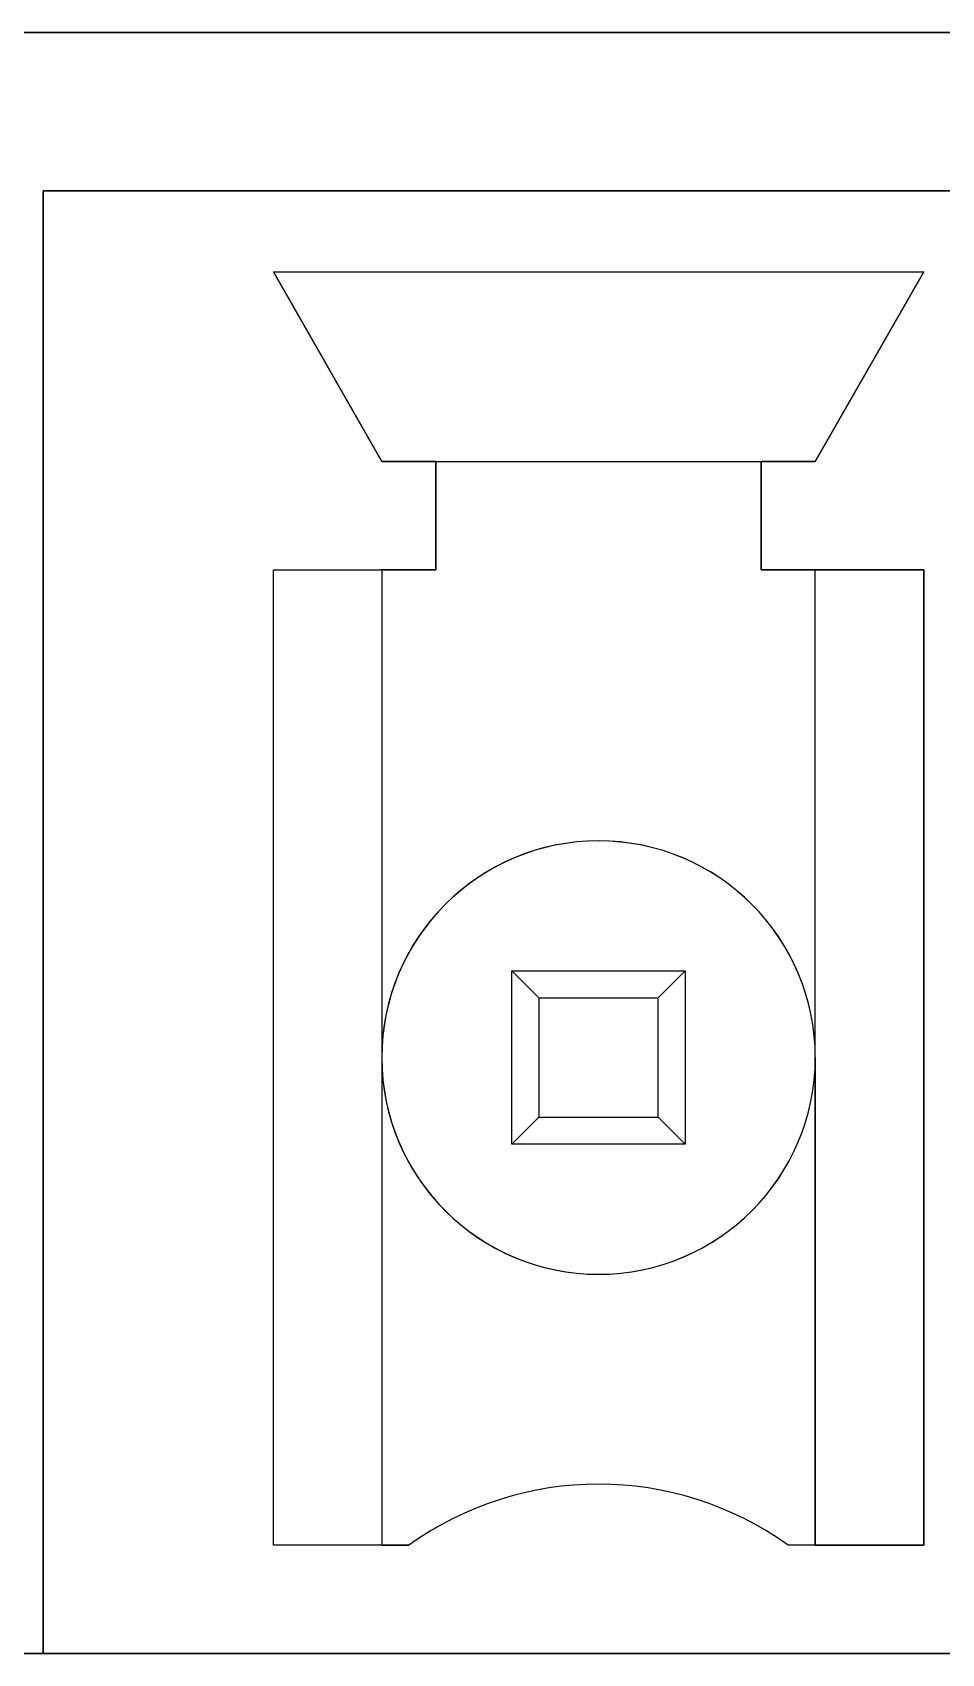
# Model space of a CAD drawing. Header units: millimetres. Extents: x -58 to 58, y -6 to 23.
# Drawn here: x -30.72 to -26.46, y 6.7 to 14.3 of the extents above; entities that cross this region are included whole.
import ezdxf

# ---------------------------------------------------------------- set-up
doc = ezdxf.new("R2010")
doc.units = ezdxf.units.MM
doc.header["$MEASUREMENT"] = 0
doc.layers.add('CL57_ASM', color=7, linetype='CONTINUOUS')

msp = doc.modelspace()

# ---------------------------------------------------------------- linework, layer by layer
at = {"layer": 'CL57_ASM'}
for p, q in [((42.2, 14.3, -1), (-43.8, 14.3, -1)), ((-43.8, 14.3), (42.2, 14.3)), ((-43.8, 14.3), (42.2, 14.3)), ((42.2, 14.3, -1), (-43.8, 14.3, -1)), ((42.2, 14.3, -1), (-43.8, 14.3, -1)), ((-43.8, 14.3), (42.2, 14.3)), ((-43.8, 14.3), (42.2, 14.3)), ((42.2, 14.3, -1), (-43.8, 14.3, -1)), ((42.2, 14.3, -1), (-43.8, 14.3, -1)), ((-43.8, 14.3), (42.2, 14.3)), ((-43.8, 14.3), (42.2, 14.3)), ((42.2, 14.3, -1), (-43.8, 14.3, -1)), ((-30.673, 13.558, -9.144), (-30.673, 6.7, -9.144)), ((-30.673, 13.558), (-30.673, 13.558, -9.144)), ((-30.673, 6.7), (-30.673, 13.558)), ((-30.673, 13.558, -9.144), (-14.036, 13.558, -9.144)), ((-30.673, 13.558, -9.144), (-30.673, 6.7, -9.144)), ((-30.673, 13.558), (-30.673, 13.558, -9.144)), ((-14.036, 13.558), (-30.673, 13.558)), ((-30.673, 13.558, -9.144), (-14.036, 13.558, -9.144)), ((-30.673, 6.7), (-30.673, 13.558)), ((-14.036, 13.558), (-30.673, 13.558)), ((-30.673, 13.558, -9.144), (-30.673, 6.7, -9.144)), ((-30.673, 13.558), (-30.673, 13.558, -9.144)), ((-30.673, 6.7), (-30.673, 13.558)), ((-30.673, 13.558, -9.144), (-14.036, 13.558, -9.144)), ((-30.673, 13.558, -9.144), (-30.673, 6.7, -9.144)), ((-30.673, 13.558), (-30.673, 13.558, -9.144)), ((-14.036, 13.558), (-30.673, 13.558)), ((-30.673, 13.558, -9.144), (-14.036, 13.558, -9.144)), ((-30.673, 6.7), (-30.673, 13.558)), ((-14.036, 13.558), (-30.673, 13.558)), ((-30.673, 13.558, -9.144), (-30.673, 6.7, -9.144)), ((-30.673, 13.558), (-30.673, 13.558, -9.144)), ((-30.673, 6.7), (-30.673, 13.558)), ((-30.673, 13.558, -9.144), (-14.036, 13.558, -9.144)), ((-30.673, 13.558, -9.144), (-30.673, 6.7, -9.144)), ((-30.673, 13.558), (-30.673, 13.558, -9.144)), ((-14.036, 13.558), (-30.673, 13.558)), ((-30.673, 13.558, -9.144), (-14.036, 13.558, -9.144)), ((-30.673, 6.7), (-30.673, 13.558)), ((-14.036, 13.558), (-30.673, 13.558)), ((-29.5935, 13.177), (-29.0855, 12.288)), ((-29.5935, 13.177), (-26.5455, 13.177)), ((-29.5935, 13.177, -8.128), (-26.5455, 13.177, -8.128)), ((-29.5935, 13.177), (-29.5935, 13.177, -8.128)), ((-29.5935, 13.177), (-26.5455, 13.177)), ((-29.0855, 12.288, -8.128), (-29.5935, 13.177, -8.128)), ((-29.5935, 13.177, -8.128), (-26.5455, 13.177, -8.128)), ((-29.5935, 13.177), (-29.5935, 13.177, -8.128)), ((-29.5935, 13.177), (-29.0855, 12.288)), ((-29.0855, 12.288, -8.128), (-29.5935, 13.177, -8.128)), ((-29.5935, 13.177), (-29.0855, 12.288)), ((-29.5935, 13.177), (-26.5455, 13.177)), ((-29.5935, 13.177, -8.128), (-26.5455, 13.177, -8.128)), ((-29.5935, 13.177), (-29.5935, 13.177, -8.128)), ((-29.5935, 13.177), (-26.5455, 13.177)), ((-29.0855, 12.288, -8.128), (-29.5935, 13.177, -8.128)), ((-29.5935, 13.177, -8.128), (-26.5455, 13.177, -8.128)), ((-29.5935, 13.177), (-29.5935, 13.177, -8.128)), ((-29.5935, 13.177), (-29.0855, 12.288)), ((-29.0855, 12.288, -8.128), (-29.5935, 13.177, -8.128)), ((-29.5935, 13.177), (-29.0855, 12.288)), ((-29.5935, 13.177), (-26.5455, 13.177)), ((-29.5935, 13.177, -8.128), (-26.5455, 13.177, -8.128)), ((-29.5935, 13.177), (-29.5935, 13.177, -8.128)), ((-29.5935, 13.177), (-26.5455, 13.177)), ((-29.0855, 12.288, -8.128), (-29.5935, 13.177, -8.128)), ((-29.5935, 13.177, -8.128), (-26.5455, 13.177, -8.128)), ((-29.5935, 13.177), (-29.5935, 13.177, -8.128)), ((-29.5935, 13.177), (-29.0855, 12.288)), ((-29.0855, 12.288, -8.128), (-29.5935, 13.177, -8.128)), ((-27.0535, 12.288), (-26.5455, 13.177)), ((-26.5455, 13.177, -8.128), (-27.0535, 12.288, -8.128)), ((-26.5455, 13.177, -8.128), (-27.0535, 12.288, -8.128)), ((-27.0535, 12.288), (-26.5455, 13.177)), ((-27.0535, 12.288), (-26.5455, 13.177)), ((-26.5455, 13.177, -8.128), (-27.0535, 12.288, -8.128)), ((-26.5455, 13.177, -8.128), (-27.0535, 12.288, -8.128)), ((-27.0535, 12.288), (-26.5455, 13.177)), ((-27.0535, 12.288), (-26.5455, 13.177)), ((-26.5455, 13.177, -8.128), (-27.0535, 12.288, -8.128)), ((-26.5455, 13.177, -8.128), (-27.0535, 12.288, -8.128)), ((-27.0535, 12.288), (-26.5455, 13.177)), ((-26.5455, 13.177, -8.128), (-26.5455, 13.177)), ((-26.5455, 13.177, -8.128), (-26.5455, 13.177)), ((-26.5455, 13.177, -8.128), (-26.5455, 13.177)), ((-26.5455, 13.177, -8.128), (-26.5455, 13.177)), ((-26.5455, 13.177, -8.128), (-26.5455, 13.177)), ((-26.5455, 13.177, -8.128), (-26.5455, 13.177)), ((-28.8315, 12.288), (-29.0855, 12.288)), ((-29.0855, 12.288, -8.128), (-27.0535, 12.288, -8.128)), ((-29.0855, 12.288, -8.128), (-27.0535, 12.288, -8.128)), ((-29.0855, 12.288, -8.128), (-29.0855, 12.288)), ((-28.8315, 12.288), (-29.0855, 12.288)), ((-29.0855, 12.288, -8.128), (-29.0855, 12.288)), ((-28.8315, 12.288), (-29.0855, 12.288)), ((-29.0855, 12.288, -8.128), (-27.0535, 12.288, -8.128)), ((-29.0855, 12.288, -8.128), (-27.0535, 12.288, -8.128)), ((-29.0855, 12.288, -8.128), (-29.0855, 12.288)), ((-28.8315, 12.288), (-29.0855, 12.288)), ((-29.0855, 12.288, -8.128), (-29.0855, 12.288)), ((-28.8315, 12.288), (-29.0855, 12.288)), ((-29.0855, 12.288, -8.128), (-27.0535, 12.288, -8.128)), ((-29.0855, 12.288, -8.128), (-27.0535, 12.288, -8.128)), ((-29.0855, 12.288, -8.128), (-29.0855, 12.288)), ((-28.8315, 12.288), (-29.0855, 12.288)), ((-29.0855, 12.288, -8.128), (-29.0855, 12.288)), ((-28.8315, 11.78), (-28.8315, 12.288)), ((-28.8315, 12.288), (-28.8315, 12.288, -6.985)), ((-28.8315, 12.288, -6.985), (-27.3075, 12.288, -6.985)), ((-28.8315, 12.288, -6.985), (-27.3075, 12.288, -6.985)), ((-28.8315, 12.288, -6.985), (-28.8315, 11.78, -6.985)), ((-28.8315, 12.288, -6.985), (-28.8315, 11.78, -6.985)), ((-28.8315, 12.288), (-28.8315, 12.288, -6.985)), ((-28.8315, 11.78), (-28.8315, 12.288)), ((-28.8315, 11.78), (-28.8315, 12.288)), ((-28.8315, 12.288), (-28.8315, 12.288, -6.985)), ((-28.8315, 12.288, -6.985), (-27.3075, 12.288, -6.985)), ((-28.8315, 12.288, -6.985), (-27.3075, 12.288, -6.985)), ((-28.8315, 12.288, -6.985), (-28.8315, 11.78, -6.985)), ((-28.8315, 12.288, -6.985), (-28.8315, 11.78, -6.985)), ((-28.8315, 12.288), (-28.8315, 12.288, -6.985)), ((-28.8315, 11.78), (-28.8315, 12.288)), ((-28.8315, 11.78), (-28.8315, 12.288)), ((-28.8315, 12.288), (-28.8315, 12.288, -6.985)), ((-28.8315, 12.288, -6.985), (-27.3075, 12.288, -6.985)), ((-28.8315, 12.288, -6.985), (-27.3075, 12.288, -6.985)), ((-28.8315, 12.288, -6.985), (-28.8315, 11.78, -6.985)), ((-28.8315, 12.288, -6.985), (-28.8315, 11.78, -6.985)), ((-28.8315, 12.288), (-28.8315, 12.288, -6.985)), ((-28.8315, 11.78), (-28.8315, 12.288)), ((-27.0535, 12.288), (-27.3075, 12.288)), ((-27.3075, 12.288), (-27.3075, 11.78)), ((-27.3075, 12.288, -6.985), (-27.3075, 12.288)), ((-27.0535, 12.288), (-27.3075, 12.288)), ((-27.3075, 11.78, -6.985), (-27.3075, 12.288, -6.985)), ((-27.3075, 11.78, -6.985), (-27.3075, 12.288, -6.985)), ((-27.3075, 12.288, -6.985), (-27.3075, 12.288)), ((-27.3075, 12.288), (-27.3075, 11.78)), ((-27.0535, 12.288), (-27.3075, 12.288)), ((-27.3075, 12.288), (-27.3075, 11.78)), ((-27.3075, 12.288, -6.985), (-27.3075, 12.288)), ((-27.0535, 12.288), (-27.3075, 12.288)), ((-27.3075, 11.78, -6.985), (-27.3075, 12.288, -6.985)), ((-27.3075, 11.78, -6.985), (-27.3075, 12.288, -6.985)), ((-27.3075, 12.288, -6.985), (-27.3075, 12.288)), ((-27.3075, 12.288), (-27.3075, 11.78)), ((-27.0535, 12.288), (-27.3075, 12.288)), ((-27.3075, 12.288), (-27.3075, 11.78)), ((-27.3075, 12.288, -6.985), (-27.3075, 12.288)), ((-27.0535, 12.288), (-27.3075, 12.288)), ((-27.3075, 11.78, -6.985), (-27.3075, 12.288, -6.985)), ((-27.3075, 11.78, -6.985), (-27.3075, 12.288, -6.985)), ((-27.3075, 12.288, -6.985), (-27.3075, 12.288)), ((-27.3075, 12.288), (-27.3075, 11.78)), ((-27.0535, 12.288, -8.128), (-27.0535, 12.288)), ((-27.0535, 12.288, -8.128), (-27.0535, 12.288)), ((-27.0535, 12.288, -8.128), (-27.0535, 12.288)), ((-27.0535, 12.288, -8.128), (-27.0535, 12.288)), ((-27.0535, 12.288, -8.128), (-27.0535, 12.288)), ((-27.0535, 12.288, -8.128), (-27.0535, 12.288)), ((-29.5935, 7.208), (-29.5935, 11.78)), ((-29.5935, 11.78), (-28.8315, 11.78)), ((-29.5935, 7.208, -8.128), (-29.5935, 11.78, -8.128)), ((-29.5935, 11.78, -8.128), (-29.5935, 11.78)), ((-29.5935, 7.208), (-29.5935, 11.78)), ((-29.5935, 11.78), (-28.8315, 11.78)), ((-29.5935, 11.78, -8.128), (-29.0855, 11.78, -8.128)), ((-29.5935, 11.78, -8.128), (-29.5935, 11.78)), ((-29.5935, 7.208, -8.128), (-29.5935, 11.78, -8.128)), ((-29.5935, 11.78, -8.128), (-29.0855, 11.78, -8.128)), ((-29.5935, 7.208), (-29.5935, 11.78)), ((-29.5935, 11.78), (-28.8315, 11.78)), ((-29.5935, 7.208, -8.128), (-29.5935, 11.78, -8.128)), ((-29.5935, 11.78, -8.128), (-29.5935, 11.78)), ((-29.5935, 7.208), (-29.5935, 11.78)), ((-29.5935, 11.78), (-28.8315, 11.78)), ((-29.5935, 11.78, -8.128), (-29.0855, 11.78, -8.128)), ((-29.5935, 11.78, -8.128), (-29.5935, 11.78)), ((-29.5935, 7.208, -8.128), (-29.5935, 11.78, -8.128)), ((-29.5935, 11.78, -8.128), (-29.0855, 11.78, -8.128)), ((-29.5935, 7.208), (-29.5935, 11.78)), ((-29.5935, 11.78), (-28.8315, 11.78)), ((-29.5935, 7.208, -8.128), (-29.5935, 11.78, -8.128)), ((-29.5935, 11.78, -8.128), (-29.5935, 11.78)), ((-29.5935, 7.208), (-29.5935, 11.78)), ((-29.5935, 11.78), (-28.8315, 11.78)), ((-29.5935, 11.78, -8.128), (-29.0855, 11.78, -8.128)), ((-29.5935, 11.78, -8.128), (-29.5935, 11.78)), ((-29.5935, 7.208, -8.128), (-29.5935, 11.78, -8.128)), ((-29.5935, 11.78, -8.128), (-29.0855, 11.78, -8.128)), ((-28.8315, 11.78, -6.985), (-29.0855, 11.78, -6.985)), ((-29.0855, 11.78, -6.985), (-29.0855, 9.49543, -6.985)), ((-28.8315, 11.78, -6.985), (-29.0855, 11.78, -6.985)), ((-29.0855, 11.78, -8.128), (-29.0855, 11.78, -6.985)), ((-29.0855, 11.78, -8.128), (-29.0855, 11.78, -6.985)), ((-29.0855, 11.78, -6.985), (-29.0855, 9.49543, -6.985)), ((-29.0855, 11.78, -8.128), (-29.0855, 7.208, -8.128)), ((-29.0855, 11.78, -8.128), (-29.0855, 7.208, -8.128)), ((-28.8315, 11.78, -6.985), (-29.0855, 11.78, -6.985)), ((-29.0855, 11.78, -6.985), (-29.0855, 9.49543, -6.985)), ((-28.8315, 11.78, -6.985), (-29.0855, 11.78, -6.985)), ((-29.0855, 11.78, -8.128), (-29.0855, 11.78, -6.985)), ((-29.0855, 11.78, -8.128), (-29.0855, 11.78, -6.985)), ((-29.0855, 11.78, -6.985), (-29.0855, 9.49543, -6.985)), ((-29.0855, 11.78, -8.128), (-29.0855, 7.208, -8.128)), ((-29.0855, 11.78, -8.128), (-29.0855, 7.208, -8.128)), ((-28.8315, 11.78, -6.985), (-29.0855, 11.78, -6.985)), ((-29.0855, 11.78, -6.985), (-29.0855, 9.49543, -6.985)), ((-28.8315, 11.78, -6.985), (-29.0855, 11.78, -6.985)), ((-29.0855, 11.78, -8.128), (-29.0855, 11.78, -6.985)), ((-29.0855, 11.78, -8.128), (-29.0855, 11.78, -6.985)), ((-29.0855, 11.78, -6.985), (-29.0855, 9.49543, -6.985)), ((-29.0855, 11.78, -8.128), (-29.0855, 7.208, -8.128)), ((-29.0855, 11.78, -8.128), (-29.0855, 7.208, -8.128)), ((-28.8315, 11.78, -6.985), (-28.8315, 11.78)), ((-28.8315, 11.78, -6.985), (-28.8315, 11.78)), ((-28.8315, 11.78, -6.985), (-28.8315, 11.78)), ((-28.8315, 11.78, -6.985), (-28.8315, 11.78)), ((-28.8315, 11.78, -6.985), (-28.8315, 11.78)), ((-28.8315, 11.78, -6.985), (-28.8315, 11.78)), ((-27.3075, 11.78), (-26.5455, 11.78)), ((-27.0535, 11.78, -6.985), (-27.3075, 11.78, -6.985)), ((-27.3075, 11.78), (-27.3075, 11.78, -6.985)), ((-27.3075, 11.78), (-26.5455, 11.78)), ((-27.0535, 11.78, -6.985), (-27.3075, 11.78, -6.985)), ((-27.3075, 11.78), (-27.3075, 11.78, -6.985)), ((-27.3075, 11.78), (-26.5455, 11.78)), ((-27.0535, 11.78, -6.985), (-27.3075, 11.78, -6.985)), ((-27.3075, 11.78), (-27.3075, 11.78, -6.985)), ((-27.3075, 11.78), (-26.5455, 11.78)), ((-27.0535, 11.78, -6.985), (-27.3075, 11.78, -6.985)), ((-27.3075, 11.78), (-27.3075, 11.78, -6.985)), ((-27.3075, 11.78), (-26.5455, 11.78)), ((-27.0535, 11.78, -6.985), (-27.3075, 11.78, -6.985)), ((-27.3075, 11.78), (-27.3075, 11.78, -6.985)), ((-27.3075, 11.78), (-26.5455, 11.78)), ((-27.0535, 11.78, -6.985), (-27.3075, 11.78, -6.985)), ((-27.3075, 11.78), (-27.3075, 11.78, -6.985)), ((-27.0535, 9.494, -6.985), (-27.0535, 11.78, -6.985)), ((-27.0535, 11.78, -8.128), (-27.0535, 11.78, -6.985)), ((-27.0535, 9.494, -6.985), (-27.0535, 11.78, -6.985)), ((-27.0535, 7.208, -8.128), (-27.0535, 11.78, -8.128)), ((-26.5455, 11.78, -8.128), (-27.0535, 11.78, -8.128)), ((-27.0535, 7.208, -8.128), (-27.0535, 11.78, -8.128)), ((-26.5455, 11.78, -8.128), (-27.0535, 11.78, -8.128)), ((-27.0535, 11.78, -8.128), (-27.0535, 11.78, -6.985)), ((-27.0535, 9.494, -6.985), (-27.0535, 11.78, -6.985)), ((-27.0535, 11.78, -8.128), (-27.0535, 11.78, -6.985)), ((-27.0535, 9.494, -6.985), (-27.0535, 11.78, -6.985)), ((-27.0535, 7.208, -8.128), (-27.0535, 11.78, -8.128)), ((-26.5455, 11.78, -8.128), (-27.0535, 11.78, -8.128)), ((-27.0535, 7.208, -8.128), (-27.0535, 11.78, -8.128)), ((-26.5455, 11.78, -8.128), (-27.0535, 11.78, -8.128)), ((-27.0535, 11.78, -8.128), (-27.0535, 11.78, -6.985)), ((-27.0535, 9.494, -6.985), (-27.0535, 11.78, -6.985)), ((-27.0535, 11.78, -8.128), (-27.0535, 11.78, -6.985)), ((-27.0535, 9.494, -6.985), (-27.0535, 11.78, -6.985)), ((-27.0535, 7.208, -8.128), (-27.0535, 11.78, -8.128)), ((-26.5455, 11.78, -8.128), (-27.0535, 11.78, -8.128)), ((-27.0535, 7.208, -8.128), (-27.0535, 11.78, -8.128)), ((-26.5455, 11.78, -8.128), (-27.0535, 11.78, -8.128)), ((-27.0535, 11.78, -8.128), (-27.0535, 11.78, -6.985)), ((-26.5455, 11.78), (-26.5455, 7.208)), ((-26.5455, 7.208, -8.128), (-26.5455, 11.78, -8.128)), ((-26.5455, 11.78, -8.128), (-26.5455, 11.78)), ((-26.5455, 11.78, -8.128), (-26.5455, 11.78)), ((-26.5455, 11.78), (-26.5455, 7.208)), ((-26.5455, 7.208, -8.128), (-26.5455, 11.78, -8.128)), ((-26.5455, 11.78), (-26.5455, 7.208)), ((-26.5455, 7.208, -8.128), (-26.5455, 11.78, -8.128)), ((-26.5455, 11.78, -8.128), (-26.5455, 11.78)), ((-26.5455, 11.78, -8.128), (-26.5455, 11.78)), ((-26.5455, 11.78), (-26.5455, 7.208)), ((-26.5455, 7.208, -8.128), (-26.5455, 11.78, -8.128)), ((-26.5455, 11.78), (-26.5455, 7.208)), ((-26.5455, 7.208, -8.128), (-26.5455, 11.78, -8.128)), ((-26.5455, 11.78, -8.128), (-26.5455, 11.78)), ((-26.5455, 11.78, -8.128), (-26.5455, 11.78)), ((-26.5455, 11.78), (-26.5455, 7.208)), ((-26.5455, 7.208, -8.128), (-26.5455, 11.78, -8.128)), ((-28.4759, 9.0876, -5.969), (-28.4759, 9.9004, -5.969)), ((-28.4759, 9.9004, -5.969), (-27.6631, 9.9004, -5.969)), ((-28.4759, 9.0876, -5.969), (-28.4759, 9.9004, -5.969)), ((-28.4759, 9.9004, -2.032), (-28.4759, 9.9004, -5.969)), ((-28.4759, 9.0876, -2.032), (-28.4759, 9.9004, -2.032)), ((-28.4759, 9.9004, -2.032), (-28.4759, 9.9004, -5.969)), ((-28.4759, 9.9004, -2.032), (-27.6631, 9.9004, -2.032)), ((-28.4759, 9.9004, -5.969), (-27.6631, 9.9004, -5.969)), ((-28.4759, 9.9004, -2.032), (-27.6631, 9.9004, -2.032)), ((-28.4759, 9.9004, -2.032), (-28.3489, 9.7734, -1.27)), ((-28.4759, 9.0876, -2.032), (-28.4759, 9.9004, -2.032)), ((-28.4759, 9.9004, -2.032), (-28.3489, 9.7734, -1.27)), ((-28.4759, 9.0876, -5.969), (-28.4759, 9.9004, -5.969)), ((-28.4759, 9.9004, -5.969), (-27.6631, 9.9004, -5.969)), ((-28.4759, 9.0876, -5.969), (-28.4759, 9.9004, -5.969)), ((-28.4759, 9.9004, -2.032), (-28.4759, 9.9004, -5.969)), ((-28.4759, 9.0876, -2.032), (-28.4759, 9.9004, -2.032)), ((-28.4759, 9.9004, -2.032), (-28.4759, 9.9004, -5.969)), ((-28.4759, 9.9004, -2.032), (-27.6631, 9.9004, -2.032)), ((-28.4759, 9.9004, -5.969), (-27.6631, 9.9004, -5.969)), ((-28.4759, 9.9004, -2.032), (-27.6631, 9.9004, -2.032)), ((-28.4759, 9.9004, -2.032), (-28.3489, 9.7734, -1.27)), ((-28.4759, 9.0876, -2.032), (-28.4759, 9.9004, -2.032)), ((-28.4759, 9.9004, -2.032), (-28.3489, 9.7734, -1.27)), ((-28.4759, 9.0876, -5.969), (-28.4759, 9.9004, -5.969)), ((-28.4759, 9.9004, -5.969), (-27.6631, 9.9004, -5.969)), ((-28.4759, 9.0876, -5.969), (-28.4759, 9.9004, -5.969)), ((-28.4759, 9.9004, -2.032), (-28.4759, 9.9004, -5.969)), ((-28.4759, 9.0876, -2.032), (-28.4759, 9.9004, -2.032)), ((-28.4759, 9.9004, -2.032), (-28.4759, 9.9004, -5.969)), ((-28.4759, 9.9004, -2.032), (-27.6631, 9.9004, -2.032)), ((-28.4759, 9.9004, -5.969), (-27.6631, 9.9004, -5.969)), ((-28.4759, 9.9004, -2.032), (-27.6631, 9.9004, -2.032)), ((-28.4759, 9.9004, -2.032), (-28.3489, 9.7734, -1.27)), ((-28.4759, 9.0876, -2.032), (-28.4759, 9.9004, -2.032)), ((-28.4759, 9.9004, -2.032), (-28.3489, 9.7734, -1.27)), ((-27.7901, 9.7734, -1.27), (-27.6631, 9.9004, -2.032)), ((-27.7901, 9.7734, -1.27), (-27.6631, 9.9004, -2.032)), ((-27.7901, 9.7734, -1.27), (-27.6631, 9.9004, -2.032)), ((-27.7901, 9.7734, -1.27), (-27.6631, 9.9004, -2.032)), ((-27.7901, 9.7734, -1.27), (-27.6631, 9.9004, -2.032)), ((-27.7901, 9.7734, -1.27), (-27.6631, 9.9004, -2.032)), ((-27.6631, 9.9004, -5.969), (-27.6631, 9.0876, -5.969)), ((-27.6631, 9.9004, -5.969), (-27.6631, 9.9004, -2.032)), ((-27.6631, 9.9004, -2.032), (-27.6631, 9.0876, -2.032)), ((-27.6631, 9.9004, -5.969), (-27.6631, 9.0876, -5.969)), ((-27.6631, 9.9004, -5.969), (-27.6631, 9.9004, -2.032)), ((-27.6631, 9.9004, -2.032), (-27.6631, 9.0876, -2.032)), ((-27.6631, 9.9004, -5.969), (-27.6631, 9.0876, -5.969)), ((-27.6631, 9.9004, -5.969), (-27.6631, 9.9004, -2.032)), ((-27.6631, 9.9004, -2.032), (-27.6631, 9.0876, -2.032)), ((-27.6631, 9.9004, -5.969), (-27.6631, 9.0876, -5.969)), ((-27.6631, 9.9004, -5.969), (-27.6631, 9.9004, -2.032)), ((-27.6631, 9.9004, -2.032), (-27.6631, 9.0876, -2.032)), ((-27.6631, 9.9004, -5.969), (-27.6631, 9.0876, -5.969)), ((-27.6631, 9.9004, -5.969), (-27.6631, 9.9004, -2.032)), ((-27.6631, 9.9004, -2.032), (-27.6631, 9.0876, -2.032)), ((-27.6631, 9.9004, -5.969), (-27.6631, 9.0876, -5.969)), ((-27.6631, 9.9004, -5.969), (-27.6631, 9.9004, -2.032)), ((-27.6631, 9.9004, -2.032), (-27.6631, 9.0876, -2.032)), ((-28.3489, 9.7734, -1.27), (-27.7901, 9.7734, -1.27)), ((-28.3489, 9.7734, -1.27), (-28.3489, 9.2146, -1.27)), ((-28.3489, 9.7734, -1.27), (-27.7901, 9.7734, -1.27)), ((-28.3489, 9.7734, -1.27), (-28.3489, 9.2146, -1.27)), ((-28.3489, 9.7734, -1.27), (-27.7901, 9.7734, -1.27)), ((-28.3489, 9.7734, -1.27), (-28.3489, 9.2146, -1.27)), ((-28.3489, 9.7734, -1.27), (-27.7901, 9.7734, -1.27)), ((-28.3489, 9.7734, -1.27), (-28.3489, 9.2146, -1.27)), ((-28.3489, 9.7734, -1.27), (-27.7901, 9.7734, -1.27)), ((-28.3489, 9.7734, -1.27), (-28.3489, 9.2146, -1.27)), ((-28.3489, 9.7734, -1.27), (-27.7901, 9.7734, -1.27)), ((-28.3489, 9.7734, -1.27), (-28.3489, 9.2146, -1.27)), ((-27.7901, 9.2146, -1.27), (-27.7901, 9.7734, -1.27)), ((-27.7901, 9.2146, -1.27), (-27.7901, 9.7734, -1.27)), ((-27.7901, 9.2146, -1.27), (-27.7901, 9.7734, -1.27)), ((-27.7901, 9.2146, -1.27), (-27.7901, 9.7734, -1.27)), ((-27.7901, 9.2146, -1.27), (-27.7901, 9.7734, -1.27)), ((-27.7901, 9.2146, -1.27), (-27.7901, 9.7734, -1.27)), ((-29.0855, 9.494, -5.969), (-29.0855, 9.494, -6.985)), ((-29.0855, 9.494, -5.969), (-29.0855, 9.494, -6.985)), ((-29.0855, 9.494, -5.969), (-29.0855, 9.494, -6.985)), ((-29.0855, 9.494, -5.969), (-29.0855, 9.494, -6.985)), ((-29.0855, 9.494, -5.969), (-29.0855, 9.494, -6.985)), ((-29.0855, 9.494, -5.969), (-29.0855, 9.494, -6.985)), ((-29.0855, 9.49257, -6.985), (-29.0855, 7.208, -6.985)), ((-29.0855, 9.49257, -6.985), (-29.0855, 7.208, -6.985)), ((-29.0855, 9.49257, -6.985), (-29.0855, 7.208, -6.985)), ((-29.0855, 9.49257, -6.985), (-29.0855, 7.208, -6.985)), ((-29.0855, 9.49257, -6.985), (-29.0855, 7.208, -6.985)), ((-29.0855, 9.49257, -6.985), (-29.0855, 7.208, -6.985)), ((-27.0535, 9.494, -6.985), (-27.0535, 7.208, -6.985)), ((-27.0535, 9.494, -6.985), (-27.0535, 7.208, -6.985)), ((-27.0535, 9.494, -6.985), (-27.0535, 9.494, -5.969)), ((-27.0535, 9.494, -6.985), (-27.0535, 9.494, -5.969)), ((-27.0535, 9.494, -6.985), (-27.0535, 7.208, -6.985)), ((-27.0535, 9.494, -6.985), (-27.0535, 7.208, -6.985)), ((-27.0535, 9.494, -6.985), (-27.0535, 9.494, -5.969)), ((-27.0535, 9.494, -6.985), (-27.0535, 9.494, -5.969)), ((-27.0535, 9.494, -6.985), (-27.0535, 7.208, -6.985)), ((-27.0535, 9.494, -6.985), (-27.0535, 7.208, -6.985)), ((-27.0535, 9.494, -6.985), (-27.0535, 9.494, -5.969)), ((-27.0535, 9.494, -6.985), (-27.0535, 9.494, -5.969)), ((-28.3489, 9.2146, -1.27), (-28.4759, 9.0876, -2.032)), ((-28.3489, 9.2146, -1.27), (-28.4759, 9.0876, -2.032)), ((-28.3489, 9.2146, -1.27), (-28.4759, 9.0876, -2.032)), ((-28.3489, 9.2146, -1.27), (-28.4759, 9.0876, -2.032)), ((-28.3489, 9.2146, -1.27), (-28.4759, 9.0876, -2.032)), ((-28.3489, 9.2146, -1.27), (-28.4759, 9.0876, -2.032)), ((-28.3489, 9.2146, -1.27), (-27.7901, 9.2146, -1.27)), ((-28.3489, 9.2146, -1.27), (-27.7901, 9.2146, -1.27)), ((-28.3489, 9.2146, -1.27), (-27.7901, 9.2146, -1.27)), ((-28.3489, 9.2146, -1.27), (-27.7901, 9.2146, -1.27)), ((-28.3489, 9.2146, -1.27), (-27.7901, 9.2146, -1.27)), ((-28.3489, 9.2146, -1.27), (-27.7901, 9.2146, -1.27)), ((-27.7901, 9.2146, -1.27), (-27.6631, 9.0876, -2.032)), ((-27.7901, 9.2146, -1.27), (-27.6631, 9.0876, -2.032)), ((-27.7901, 9.2146, -1.27), (-27.6631, 9.0876, -2.032)), ((-27.7901, 9.2146, -1.27), (-27.6631, 9.0876, -2.032)), ((-27.7901, 9.2146, -1.27), (-27.6631, 9.0876, -2.032)), ((-27.7901, 9.2146, -1.27), (-27.6631, 9.0876, -2.032)), ((-27.6631, 9.0876, -5.969), (-28.4759, 9.0876, -5.969)), ((-27.6631, 9.0876, -5.969), (-28.4759, 9.0876, -5.969)), ((-28.4759, 9.0876, -2.032), (-28.4759, 9.0876, -5.969)), ((-27.6631, 9.0876, -2.032), (-28.4759, 9.0876, -2.032)), ((-28.4759, 9.0876, -2.032), (-28.4759, 9.0876, -5.969)), ((-27.6631, 9.0876, -2.032), (-28.4759, 9.0876, -2.032)), ((-27.6631, 9.0876, -5.969), (-28.4759, 9.0876, -5.969)), ((-27.6631, 9.0876, -5.969), (-28.4759, 9.0876, -5.969)), ((-28.4759, 9.0876, -2.032), (-28.4759, 9.0876, -5.969)), ((-27.6631, 9.0876, -2.032), (-28.4759, 9.0876, -2.032)), ((-28.4759, 9.0876, -2.032), (-28.4759, 9.0876, -5.969)), ((-27.6631, 9.0876, -2.032), (-28.4759, 9.0876, -2.032)), ((-27.6631, 9.0876, -5.969), (-28.4759, 9.0876, -5.969)), ((-27.6631, 9.0876, -5.969), (-28.4759, 9.0876, -5.969)), ((-28.4759, 9.0876, -2.032), (-28.4759, 9.0876, -5.969)), ((-27.6631, 9.0876, -2.032), (-28.4759, 9.0876, -2.032)), ((-28.4759, 9.0876, -2.032), (-28.4759, 9.0876, -5.969)), ((-27.6631, 9.0876, -2.032), (-28.4759, 9.0876, -2.032)), ((-27.6631, 9.0876, -2.032), (-27.6631, 9.0876, -5.969)), ((-27.6631, 9.0876, -2.032), (-27.6631, 9.0876, -5.969)), ((-27.6631, 9.0876, -2.032), (-27.6631, 9.0876, -5.969)), ((-27.6631, 9.0876, -2.032), (-27.6631, 9.0876, -5.969)), ((-27.6631, 9.0876, -2.032), (-27.6631, 9.0876, -5.969)), ((-27.6631, 9.0876, -2.032), (-27.6631, 9.0876, -5.969)), ((-28.9585, 7.208), (-29.5935, 7.208)), ((-29.0855, 7.208, -8.128), (-29.5935, 7.208, -8.128)), ((-29.5935, 7.208, -8.128), (-29.5935, 7.208)), ((-28.9585, 7.208), (-29.5935, 7.208)), ((-29.5935, 7.208, -8.128), (-29.5935, 7.208)), ((-29.0855, 7.208, -8.128), (-29.5935, 7.208, -8.128)), ((-28.9585, 7.208), (-29.5935, 7.208)), ((-29.0855, 7.208, -8.128), (-29.5935, 7.208, -8.128)), ((-29.5935, 7.208, -8.128), (-29.5935, 7.208)), ((-28.9585, 7.208), (-29.5935, 7.208)), ((-29.5935, 7.208, -8.128), (-29.5935, 7.208)), ((-29.0855, 7.208, -8.128), (-29.5935, 7.208, -8.128)), ((-28.9585, 7.208), (-29.5935, 7.208)), ((-29.0855, 7.208, -8.128), (-29.5935, 7.208, -8.128)), ((-29.5935, 7.208, -8.128), (-29.5935, 7.208)), ((-28.9585, 7.208), (-29.5935, 7.208)), ((-29.5935, 7.208, -8.128), (-29.5935, 7.208)), ((-29.0855, 7.208, -8.128), (-29.5935, 7.208, -8.128)), ((-29.0855, 7.208, -6.985), (-28.9585, 7.208, -6.985)), ((-29.0855, 7.208, -6.985), (-28.9585, 7.208, -6.985)), ((-29.0855, 7.208, -6.985), (-29.0855, 7.208, -8.128)), ((-29.0855, 7.208, -6.985), (-29.0855, 7.208, -8.128)), ((-29.0855, 7.208, -6.985), (-28.9585, 7.208, -6.985)), ((-29.0855, 7.208, -6.985), (-28.9585, 7.208, -6.985)), ((-29.0855, 7.208, -6.985), (-29.0855, 7.208, -8.128)), ((-29.0855, 7.208, -6.985), (-29.0855, 7.208, -8.128)), ((-29.0855, 7.208, -6.985), (-28.9585, 7.208, -6.985)), ((-29.0855, 7.208, -6.985), (-28.9585, 7.208, -6.985)), ((-29.0855, 7.208, -6.985), (-29.0855, 7.208, -8.128)), ((-29.0855, 7.208, -6.985), (-29.0855, 7.208, -8.128)), ((-28.9585, 7.208, -6.985), (-28.9585, 7.208)), ((-28.9585, 7.208, -6.985), (-28.9585, 7.208)), ((-28.9585, 7.208, -6.985), (-28.9585, 7.208)), ((-28.9585, 7.208, -6.985), (-28.9585, 7.208)), ((-28.9585, 7.208, -6.985), (-28.9585, 7.208)), ((-28.9585, 7.208, -6.985), (-28.9585, 7.208)), ((-26.5455, 7.208), (-27.1805, 7.208)), ((-27.0535, 7.208, -6.985), (-27.1805, 7.208, -6.985)), ((-27.1805, 7.208, -6.985), (-27.1805, 7.208)), ((-26.5455, 7.208), (-27.1805, 7.208)), ((-27.1805, 7.208, -6.985), (-27.1805, 7.208)), ((-27.0535, 7.208, -6.985), (-27.1805, 7.208, -6.985)), ((-26.5455, 7.208), (-27.1805, 7.208)), ((-27.0535, 7.208, -6.985), (-27.1805, 7.208, -6.985)), ((-27.1805, 7.208, -6.985), (-27.1805, 7.208)), ((-26.5455, 7.208), (-27.1805, 7.208)), ((-27.1805, 7.208, -6.985), (-27.1805, 7.208)), ((-27.0535, 7.208, -6.985), (-27.1805, 7.208, -6.985)), ((-26.5455, 7.208), (-27.1805, 7.208)), ((-27.0535, 7.208, -6.985), (-27.1805, 7.208, -6.985)), ((-27.1805, 7.208, -6.985), (-27.1805, 7.208)), ((-26.5455, 7.208), (-27.1805, 7.208)), ((-27.1805, 7.208, -6.985), (-27.1805, 7.208)), ((-27.0535, 7.208, -6.985), (-27.1805, 7.208, -6.985)), ((-27.0535, 7.208, -6.985), (-27.0535, 7.208, -8.128)), ((-27.0535, 7.208, -8.128), (-26.5455, 7.208, -8.128)), ((-27.0535, 7.208, -8.128), (-26.5455, 7.208, -8.128)), ((-27.0535, 7.208, -6.985), (-27.0535, 7.208, -8.128)), ((-27.0535, 7.208, -6.985), (-27.0535, 7.208, -8.128)), ((-27.0535, 7.208, -8.128), (-26.5455, 7.208, -8.128)), ((-27.0535, 7.208, -8.128), (-26.5455, 7.208, -8.128)), ((-27.0535, 7.208, -6.985), (-27.0535, 7.208, -8.128)), ((-27.0535, 7.208, -6.985), (-27.0535, 7.208, -8.128)), ((-27.0535, 7.208, -8.128), (-26.5455, 7.208, -8.128)), ((-27.0535, 7.208, -8.128), (-26.5455, 7.208, -8.128)), ((-27.0535, 7.208, -6.985), (-27.0535, 7.208, -8.128)), ((-26.5455, 7.208, -8.128), (-26.5455, 7.208)), ((-26.5455, 7.208, -8.128), (-26.5455, 7.208)), ((-26.5455, 7.208, -8.128), (-26.5455, 7.208)), ((-26.5455, 7.208, -8.128), (-26.5455, 7.208)), ((-26.5455, 7.208, -8.128), (-26.5455, 7.208)), ((-26.5455, 7.208, -8.128), (-26.5455, 7.208)), ((47.5, 6.7, -64.7), (-47.5, 6.7, -64.7)), ((47.5, 6.7, -64.7), (-47.5, 6.7, -64.7)), ((47.5, 6.7, -64.7), (-47.5, 6.7, -64.7)), ((47.5, 6.7, -64.7), (-47.5, 6.7, -64.7)), ((47.5, 6.7, -64.7), (-47.5, 6.7, -64.7)), ((47.5, 6.7, -64.7), (-47.5, 6.7, -64.7)), ((-30.773, 6.7, -2), (-30.673, 6.7, -2)), ((-30.773, 6.7, -2), (-30.673, 6.7, -2)), ((-30.773, 6.7, -2), (-30.673, 6.7, -2)), ((-30.773, 6.7, -2), (-30.673, 6.7, -2)), ((-30.773, 6.7, -2), (-30.673, 6.7, -2)), ((-30.773, 6.7, -2), (-30.673, 6.7, -2)), ((-14.036, 6.7, -2), (-30.673, 6.7, -2)), ((-30.673, 6.7, -2), (-30.673, 6.7, -9.144)), ((-30.673, 6.7, -9.144), (-14.036, 6.7, -9.144)), ((-14.036, 6.7, -2), (-30.673, 6.7, -2)), ((-30.673, 6.7), (-30.673, 6.7, -2)), ((-14.036, 6.7), (-30.673, 6.7)), ((-30.673, 6.7, -2), (-30.673, 6.7, -9.144)), ((-30.673, 6.7), (-30.673, 6.7, -2)), ((-30.673, 6.7, -9.144), (-14.036, 6.7, -9.144)), ((-14.036, 6.7), (-30.673, 6.7)), ((-14.036, 6.7, -2), (-30.673, 6.7, -2)), ((-30.673, 6.7, -2), (-30.673, 6.7, -9.144)), ((-30.673, 6.7, -9.144), (-14.036, 6.7, -9.144)), ((-14.036, 6.7, -2), (-30.673, 6.7, -2)), ((-30.673, 6.7), (-30.673, 6.7, -2)), ((-14.036, 6.7), (-30.673, 6.7)), ((-30.673, 6.7, -2), (-30.673, 6.7, -9.144)), ((-30.673, 6.7), (-30.673, 6.7, -2)), ((-30.673, 6.7, -9.144), (-14.036, 6.7, -9.144)), ((-14.036, 6.7), (-30.673, 6.7)), ((-14.036, 6.7, -2), (-30.673, 6.7, -2)), ((-30.673, 6.7, -2), (-30.673, 6.7, -9.144)), ((-30.673, 6.7, -9.144), (-14.036, 6.7, -9.144)), ((-14.036, 6.7, -2), (-30.673, 6.7, -2)), ((-30.673, 6.7), (-30.673, 6.7, -2)), ((-14.036, 6.7), (-30.673, 6.7)), ((-30.673, 6.7, -2), (-30.673, 6.7, -9.144)), ((-30.673, 6.7), (-30.673, 6.7, -2)), ((-30.673, 6.7, -9.144), (-14.036, 6.7, -9.144)), ((-14.036, 6.7), (-30.673, 6.7))]:
    msp.add_line(p, q, dxfattribs=at)
for centre, radius, start, end in [((-28.0695, 9.494, -5.969), 1.016, 0, 180), ((-28.0695, 9.494, -5.969), 1.016, 0, 180), ((-28.0695, 9.494, -5.969), 1.016, 0, 180), ((-28.0695, 9.494, -5.969), 1.016, 0, 180), ((-28.0695, 9.494, -5.969), 1.016, 0, 180), ((-28.0695, 9.494, -5.969), 1.016, 0, 180), ((-28.0695, 9.494, -6.985), 1.016, 0, 179.92), ((-28.0695, 9.494, -6.985), 1.016, 0, 179.92), ((-28.0695, 9.494, -6.985), 1.016, 0, 179.92), ((-28.0695, 9.494, -6.985), 1.016, 0, 179.92), ((-28.0695, 9.494, -6.985), 1.016, 0, 179.92), ((-28.0695, 9.494, -6.985), 1.016, 0, 179.92), ((-28.0695, 9.494, -5.969), 1.016, 180, 0), ((-28.0695, 9.494, -5.969), 1.016, 180, 0), ((-28.0695, 9.494, -5.969), 1.016, 180, 0), ((-28.0695, 9.494, -5.969), 1.016, 180, 0), ((-28.0695, 9.494, -5.969), 1.016, 180, 0), ((-28.0695, 9.494, -5.969), 1.016, 180, 0), ((-28.0695, 9.494, -6.985), 1.016, -179.92, 0), ((-28.0695, 9.494, -6.985), 1.016, -179.92, 0), ((-28.0695, 9.494, -6.985), 1.016, -179.92, 0), ((-28.0695, 9.494, -6.985), 1.016, -179.92, 0), ((-28.0695, 9.494, -6.985), 1.016, -179.92, 0), ((-28.0695, 9.494, -6.985), 1.016, -179.92, 0), ((-28.0695, 5.97016), 1.524, 54.3147, 125.685), ((-28.0695, 5.97016, -6.985), 1.524, 54.3147, 125.685), ((-28.0695, 5.97016), 1.524, 54.3147, 125.685), ((-28.0695, 5.97016, -6.985), 1.524, 54.3147, 125.685), ((-28.0695, 5.97016), 1.524, 54.3147, 125.685), ((-28.0695, 5.97016, -6.985), 1.524, 54.3147, 125.685), ((-28.0695, 5.97016), 1.524, 54.3147, 125.685), ((-28.0695, 5.97016, -6.985), 1.524, 54.3147, 125.685), ((-28.0695, 5.97016), 1.524, 54.3147, 125.685), ((-28.0695, 5.97016, -6.985), 1.524, 54.3147, 125.685), ((-28.0695, 5.97016), 1.524, 54.3147, 125.685), ((-28.0695, 5.97016, -6.985), 1.524, 54.3147, 125.685)]:
    msp.add_arc(centre, radius, start, end, dxfattribs=at)

doc.saveas('drawing.dxf')
